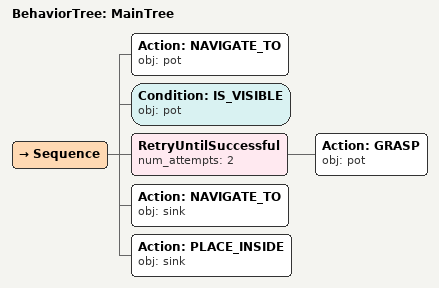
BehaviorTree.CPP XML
<root main_tree_to_execute="MainTree">
  <BehaviorTree ID="MainTree">
    <Sequence>
      <!-- Navigate to pot -->
      <Action ID="NAVIGATE_TO" obj="pot" />
      <!-- Check pot is visible before GRASP -->
      <Condition ID="IS_VISIBLE" obj="pot" />
      <!-- Retry GRASP pot up to 2 attempts -->
      <RetryUntilSuccessful num_attempts="2">
        <!-- Grasp pot -->
        <Action ID="GRASP" obj="pot" />
      </RetryUntilSuccessful>
      <!-- Navigate to sink -->
      <Action ID="NAVIGATE_TO" obj="sink" />
      <!-- Place inside sink -->
      <Action ID="PLACE_INSIDE" obj="sink" />
    </Sequence>
  </BehaviorTree>
</root>
